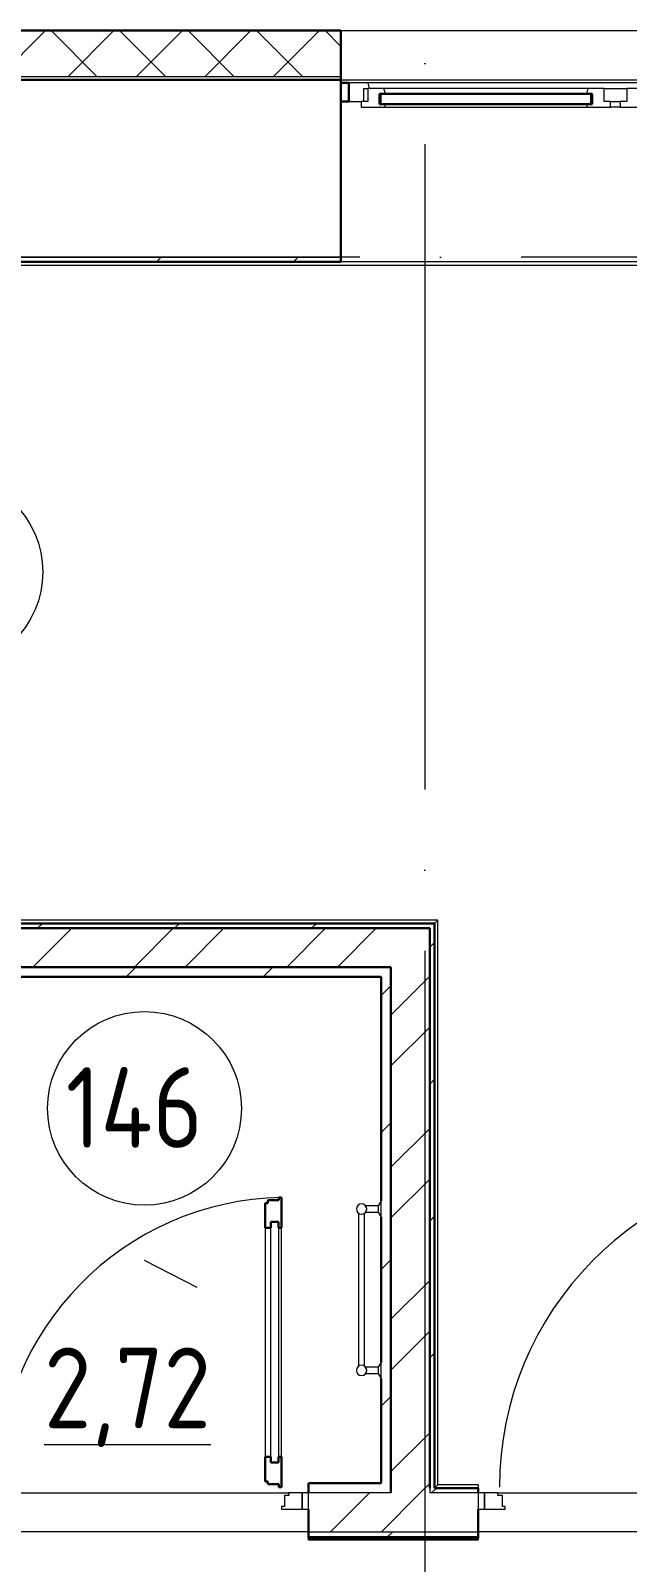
# Model space of a CAD drawing. Header units: millimetres. Extents: x -88595 to 880822, y -1054509 to -148035.
# Drawn here: x 170093 to 171940, y -239897 to -235150 of the extents above; entities that cross this region are included whole.
import ezdxf

# ---------------------------------------------------------------- set-up
doc = ezdxf.new("R2010")
doc.units = ezdxf.units.MM
doc.linetypes.add('ADSK_Линия сетки', pattern=[25, 20, -2.5, 0, -2.5])
for name, color, linetype, lineweight in [('_ Окна', 7, 'Continuous', 30), ('Двери', 7, 'Continuous', 9), ('Марки помещений', 7, 'Continuous', 20), ('Оборудование', 7, 'Continuous', 18), ('Ограждение', 7, 'Continuous', 9), ('Окна', 7, 'Continuous', 9), ('Оси', 7, 'Continuous', 9), ('Сантехника', 7, 'Continuous', 18), ('Стены внутренние', 7, 'Continuous', 18), ('Стены наружные', 7, 'Continuous', 18), ('Стены штриховка', 7, 'Continuous', 9)]:
    doc.layers.add(name, color=color, linetype=linetype, lineweight=lineweight)
doc.layers.add('Двери открывание', color=7, linetype='Continuous', lineweight=9, true_color=0xc0c0c0)
doc.styles.add('GOST Common_3', font='GOST_Common.ttf', dxfattribs={"width": 0.9, "height": 2.5})

# ---------------------------------------------------------------- blocks, each defined once
blk = doc.blocks.new('1 этаж')
at = {"layer": 'Ограждение'}
h = blk.add_hatch(dxfattribs=at)
h.set_pattern_fill('FP_27', color=256, style=0, pattern_type=2)
h.set_pattern_definition([(0, (215918.7, 665702.34), (0, 600), []), (90, (215918.7, 665702.34), (-600, 4e-14), [])])
h.paths.add_polyline_path([(207113.4, 688487.6), (207607.7, 688487.6), (207607.7, 688492.6), (207082.7, 688492.6), (207082.7, 688487.6)])
at = {"layer": '_ Окна'}
for p, q in [((207207.7, 693002.6), (207182.7, 693002.6)), ((207207.7, 692944.6), (207207.7, 693002.6)), ((207305.7, 692968.6), (207302.7, 692968.6)), ((207302.7, 692968.6), (207302.7, 692936.6)), ((207957.7, 692968.6), (207305.7, 692968.6)), ((207305.7, 692968.6), (207305.7, 692936.6)), ((207305.7, 692936.6), (207305.7, 692968.6)), ((207957.7, 692936.6), (207957.7, 692968.6)), ((207957.7, 692968.6), (207957.7, 692936.6)), ((207960.7, 692968.6), (207957.7, 692968.6)), ((207960.7, 692936.6), (207960.7, 692968.6)), ((207182.7, 692944.6), (207207.7, 692944.6)), ((207302.7, 692936.6), (207305.7, 692936.6)), ((207305.7, 692936.6), (207957.7, 692936.6)), ((207957.7, 692936.6), (207960.7, 692936.6))]:
    blk.add_line(p, q, dxfattribs=at)
at = {"layer": '_ Окна', "lineweight": 18}
for p, q in [((207267.2, 693002.6), (207207.7, 693002.6)), ((207207.7, 693002.6), (207207.7, 692944.6)), ((207253.7, 692944.6), (207253.7, 692985.6)), ((207253.7, 692985.6), (207265.7, 692985.6)), ((207265.7, 692985.6), (207265.7, 692944.6)), ((207316.2, 692985.6), (207265.7, 692985.6)), ((207271.7, 692985.6), (207267.2, 693002.6)), ((207302.7, 692936.6), (207302.7, 692968.6)), ((207302.7, 692968.6), (207320.7, 692968.6)), ((207320.7, 692968.6), (207316.2, 692985.6)), ((207947.3, 692985.6), (207942.7, 692968.6)), ((207942.7, 692968.6), (207960.7, 692968.6)), ((207997.7, 692985.6), (207947.3, 692985.6)), ((207960.7, 692968.6), (207960.7, 692936.6)), ((207997.7, 692944.6), (207997.7, 692985.6)), ((208067.7, 692985.6), (208067.7, 692944.6)), ((208118.2, 692985.6), (208067.7, 692985.6)), ((207207.7, 692944.6), (207245.7, 692944.6)), ((207265.7, 692944.6), (207245.7, 692944.6)), ((207245.7, 692944.6), (207245.7, 692927.6)), ((207245.7, 692927.6), (207301.7, 692927.6)), ((207301.7, 692927.6), (207302.7, 692928.6)), ((207320.7, 692936.6), (207302.7, 692936.6)), ((207302.7, 692928.6), (207303.7, 692927.6)), ((207303.7, 692927.6), (207318.3, 692927.6)), ((207318.3, 692927.6), (207320.7, 692936.6)), ((207960.7, 692936.6), (207942.7, 692936.6)), ((207942.7, 692936.6), (207945.1, 692927.6)), ((207945.1, 692927.6), (207959.7, 692927.6)), ((207959.7, 692927.6), (207960.7, 692928.6)), ((207960.7, 692928.6), (207961.7, 692927.6)), ((207961.7, 692927.6), (208017.7, 692927.6)), ((208017.7, 692944.6), (207997.7, 692944.6)), ((208017.7, 692927.6), (208017.7, 692944.6)), ((208067.7, 692944.6), (208047.7, 692944.6)), ((208047.7, 692944.6), (208047.7, 692927.6)), ((208047.7, 692927.6), (208103.7, 692927.6))]:
    blk.add_line(p, q, dxfattribs=at)
at = {"layer": 'Двери', "lineweight": 30}
for p, q in [((206956.7, 689530.6), (206948.7, 689530.6)), ((206948.7, 689530.6), (206948.7, 689454.6)), ((206990.7, 689539.6), (206956.7, 689539.6)), ((206956.7, 689539.6), (206956.7, 689530.6)), ((206998.7, 689548.6), (206990.7, 689548.6)), ((206990.7, 689548.6), (206990.7, 689539.6)), ((206998.7, 689454.6), (206998.7, 689548.6)), ((206948.7, 689454.6), (206965.7, 689454.6)), ((206965.7, 689454.6), (206965.7, 689472.6)), ((206965.7, 689472.6), (206989.7, 689472.6)), ((206989.7, 689472.6), (206989.7, 689454.6)), ((206989.7, 689454.6), (206998.7, 689454.6)), ((206948.7, 688744.6), (206948.7, 688668.6)), ((206948.7, 688744.6), (206965.7, 688744.6)), ((206965.7, 688744.6), (206965.7, 688726.6)), ((206989.7, 688744.6), (206998.7, 688744.6)), ((206989.7, 688726.6), (206989.7, 688744.6)), ((206998.7, 688650.6), (206998.7, 688744.6)), ((206965.7, 688726.6), (206989.7, 688726.6)), ((206948.7, 688668.6), (206956.7, 688668.6)), ((206956.7, 688668.6), (206956.7, 688659.6)), ((206956.7, 688659.6), (206990.7, 688659.6)), ((206990.7, 688659.6), (206990.7, 688650.6)), ((206990.7, 688650.6), (206998.7, 688650.6))]:
    blk.add_line(p, q, dxfattribs=at)
at = {"layer": 'Двери'}
for p, q in [((206948.7, 689454.6), (206948.7, 688744.6)), ((206965.7, 688726.6), (206965.7, 689472.6)), ((206965.7, 689472.6), (206989.7, 689472.6)), ((206989.7, 689472.6), (206989.7, 688726.6)), ((206998.7, 688744.6), (206998.7, 689454.6)), ((206989.7, 688726.6), (206965.7, 688726.6)), ((207021.7, 688624.6), (207007.7, 688624.6)), ((207007.7, 688624.6), (207007.7, 688590.6)), ((207021.7, 688632.6), (207021.7, 688624.6)), ((207062.7, 688632.6), (207021.7, 688632.6)), ((207082.7, 688632.6), (207062.7, 688632.6)), ((207062.7, 688632.6), (207062.7, 688582.6)), ((207062.7, 688582.6), (207062.7, 688632.6)), ((207082.7, 688582.6), (207082.7, 688632.6)), ((207607.7, 688632.6), (207607.7, 688582.6)), ((207627.7, 688632.6), (207607.7, 688632.6)), ((207627.7, 688582.6), (207627.7, 688632.6)), ((207668.7, 688632.6), (207627.7, 688632.6)), ((207627.7, 688632.6), (207627.7, 688582.6)), ((207668.7, 688624.6), (207668.7, 688632.6)), ((207682.7, 688624.6), (207668.7, 688624.6)), ((207682.7, 688590.6), (207682.7, 688624.6)), ((207007.7, 688590.6), (206998.7, 688590.6)), ((206998.7, 688590.6), (206998.7, 688582.6)), ((206998.7, 688582.6), (207062.7, 688582.6)), ((207062.7, 688582.6), (207082.7, 688582.6)), ((207607.7, 688582.6), (207627.7, 688582.6)), ((207627.7, 688582.6), (207691.7, 688582.6)), ((207691.7, 688590.6), (207682.7, 688590.6)), ((207691.7, 688582.6), (207691.7, 688590.6))]:
    blk.add_line(p, q, dxfattribs=at)
at = {"layer": 'Двери открывание'}
for centre, radius, start in [((208671.7, 688650.6), 998, 91.0334), ((207016.7, 688650.6), 898, 91.1485)]:
    blk.add_arc(centre, radius, start, 180, dxfattribs=at)
at = {"layer": 'Марки помещений'}
blk.add_line((206737.6, 689269.3), (206574.7, 689353.2), dxfattribs=at)
for centre in [(205959.6, 691486.9), (206574.7, 689824.5)]:
    blk.add_circle(centre, 300, dxfattribs=at)
at = {"layer": 'Ограждение'}
for p, q in [((203727.7, 692437.6), (208957.7, 692437.6)), ((207482.7, 690407.6), (203727.7, 690407.6)), ((207472.7, 690397.6), (207482.7, 690407.6)), ((207482.7, 688657.6), (207482.7, 690407.6)), ((207472.7, 688647.6), (207482.7, 688657.6)), ((207607.7, 688657.6), (207482.7, 688657.6)), ((207607.7, 688657.6), (207607.7, 688647.6)), ((207082.7, 688487.6), (207082.7, 688492.6)), ((207082.7, 688487.6), (207607.7, 688487.6)), ((207607.7, 688492.6), (207607.7, 688487.6))]:
    blk.add_line(p, q, dxfattribs=at)
at = {"layer": 'Окна'}
for p, q in [((208798.3, 693002.6), (207267.2, 693002.6)), ((207947.3, 692985.6), (207316.2, 692985.6)), ((207997.7, 692985.6), (208067.7, 692985.6)), ((207301.7, 692927.6), (207303.7, 692927.6)), ((207318.3, 692927.6), (207945.1, 692927.6)), ((207959.7, 692927.6), (207961.7, 692927.6)), ((208017.7, 692944.6), (208047.7, 692944.6)), ((208047.7, 692927.6), (208017.7, 692927.6))]:
    blk.add_line(p, q, dxfattribs=at)
at = {"layer": 'Оси', "linetype": 'ADSK_Линия сетки', "ltscale": 100}
for p, q in [((207442.7, 697813.2), (207442.7, 676562.6)), ((247242.7, 692462.6), (175520.4, 692462.6))]:
    blk.add_line(p, q, dxfattribs=at)
at = {"layer": 'Сантехника'}
for p, q in [((207297.7, 689522.6), (207259.2, 689522.6)), ((207259.2, 689502.6), (207297.7, 689502.6)), ((207307.7, 689537.6), (207297.7, 689522.6)), ((207307.7, 689537.6), (207297.7, 689522.6)), ((207297.7, 689522.6), (207297.7, 689502.6)), ((207297.7, 689502.6), (207307.7, 689487.6)), ((207307.7, 689487.6), (207307.7, 689537.6)), ((207237.7, 689500), (207237.7, 689025.3)), ((207255.7, 689025.7), (207255.7, 689500)), ((207307.7, 689037.6), (207297.7, 689022.6)), ((207307.7, 689037.6), (207297.7, 689022.6)), ((207307.7, 688987.6), (207307.7, 689037.6)), ((207297.7, 689022.6), (207259.2, 689022.6)), ((207259.2, 689002.6), (207297.7, 689002.6)), ((207297.7, 689022.6), (207297.7, 689002.6)), ((207297.7, 689002.6), (207307.7, 688987.6))]:
    blk.add_line(p, q, dxfattribs=at)
for centre, start, end in [((207246.7, 689512.6), 90, 270), ((207246.7, 689512.6), 270, 90), ((207246.7, 689012.6), 90, 270), ((207246.7, 689012.6), 270, 90)]:
    blk.add_arc(centre, 16, start, end, dxfattribs=at)
for points, knots in [([(207261.9, 689517.7), (207261.6, 689518.4), (207261.3, 689519.3), (207260.8, 689520.1), (207260.5, 689520.7), (207260.2, 689521.3), (207259.9, 689521.7), (207259.7, 689521.9), (207259.6, 689522.1), (207259.4, 689522.3), (207259.3, 689522.5), (207259.2, 689522.6), (207259.2, 689522.6)], [0.6666667, 0.6666667, 0.6666667, 0.6666667, 0.75, 0.7708333, 0.7916667, 0.8333333, 0.875, 0.8854167, 0.8958333, 0.9166667, 0.9583333, 1, 1, 1, 1]), ([(207259.7, 689503.2), (207259.7, 689503.3), (207259.9, 689503.5), (207260.2, 689504), (207260.5, 689504.4), (207261.1, 689505.4), (207261.8, 689507), (207262.4, 689509.1), (207262.6, 689510.7), (207262.7, 689511.8), (207262.7, 689512.4)], [0.1111111, 0.1111111, 0.1111111, 0.1111111, 0.1388889, 0.1666667, 0.1944444, 0.2222222, 0.3333333, 0.3888889, 0.4444444, 0.4925448, 0.4925448, 0.4925448, 0.4925448]), ([(207261.9, 689017.7), (207261.6, 689018.4), (207261.3, 689019.3), (207260.8, 689020.1), (207260.5, 689020.7), (207260.2, 689021.3), (207259.9, 689021.7), (207259.7, 689021.9), (207259.6, 689022.1), (207259.4, 689022.3), (207259.3, 689022.5), (207259.2, 689022.6), (207259.2, 689022.6)], [0.6666667, 0.6666667, 0.6666667, 0.6666667, 0.75, 0.7708333, 0.7916667, 0.8333333, 0.875, 0.8854167, 0.8958333, 0.9166667, 0.9583333, 1, 1, 1, 1]), ([(207259.2, 689002.6), (207259.2, 689002.6), (207259.3, 689002.7), (207259.5, 689003), (207259.7, 689003.2), (207259.9, 689003.5), (207260.2, 689004), (207260.5, 689004.4), (207261.1, 689005.4), (207261.8, 689007), (207262.4, 689009.1), (207262.6, 689010.7), (207262.7, 689011.8), (207262.7, 689012.2)], [0, 0, 0, 0, 0.0555556, 0.0833333, 0.1111111, 0.1388889, 0.1666667, 0.1944444, 0.2222222, 0.3333333, 0.3888889, 0.4444444, 0.4884465, 0.4884465, 0.4884465, 0.4884465])]:
    blk.add_open_spline(points, degree=3, knots=knots, dxfattribs=at)
for points in [[(207262.6, 689514.4), (207262.5, 689515), (207262.4, 689515.5), (207262.3, 689516.1)], [(207262.6, 689014.4), (207262.5, 689015), (207262.4, 689015.5), (207262.3, 689016.1)]]:
    blk.add_open_spline(points, degree=3, dxfattribs=at)
at = {"layer": 'Стены внутренние', "lineweight": 30}
for p, q in [((207182.7, 693164.6), (206062.7, 693164.6)), ((207182.7, 693022.6), (207182.7, 693164.6)), ((207182.7, 693012.6), (206062.7, 693012.6)), ((207182.7, 692462.6), (207182.7, 693012.6))]:
    blk.add_line(p, q, dxfattribs=at)
at = {"layer": 'Стены внутренние', "linetype": 'Continuous', "lineweight": 9}
for p, q in [((206125.9, 693022.6), (206265.9, 693162.6)), ((206427.5, 693022.6), (206287.5, 693162.6)), ((206338, 693022.6), (206478, 693162.6)), ((206639.6, 693022.6), (206499.6, 693162.6)), ((206550.1, 693022.6), (206690.1, 693162.6)), ((206851.8, 693022.6), (206711.8, 693162.6)), ((206762.2, 693022.6), (206902.2, 693162.6)), ((207063.9, 693022.6), (206923.9, 693162.6)), ((206974.4, 693022.6), (207114.4, 693162.6)), ((207180.7, 693117.9), (207136, 693162.6))]:
    blk.add_line(p, q, dxfattribs=at)
at = {"layer": 'Стены внутренние'}
for p, q in [((207182.7, 693164.6), (208882.7, 693164.6)), ((207182.7, 693012.6), (208882.7, 693012.6)), ((206062.7, 692462.6), (207182.7, 692462.6))]:
    blk.add_line(p, q, dxfattribs=at)
at = {"layer": 'Стены наружные', "lineweight": 30}
for p, q in [((207182.7, 693012.6), (207182.7, 693022.6)), ((206062.7, 692447.6), (207182.7, 692447.6)), ((207182.7, 692447.6), (207182.7, 692462.6)), ((207457.7, 690382.6), (203702.7, 690382.6)), ((207472.7, 690397.6), (203717.7, 690397.6)), ((207457.7, 688647.6), (207457.7, 690382.6)), ((207472.7, 688647.6), (207472.7, 690397.6)), ((205547.7, 690262.6), (207337.7, 690262.6)), ((207337.7, 690262.6), (207337.7, 688632.6)), ((205577.7, 690232.6), (207307.7, 690232.6)), ((207307.7, 690232.6), (207307.7, 689537.6)), ((207307.7, 689487.6), (207307.7, 689037.6)), ((207307.7, 688987.6), (207307.7, 688662.6)), ((207307.7, 688662.6), (207082.7, 688662.6)), ((207082.7, 688662.6), (207082.7, 688632.6)), ((207607.7, 688647.6), (207472.7, 688647.6)), ((207607.7, 688632.6), (207607.7, 688647.6)), ((207082.7, 688582.6), (207082.7, 688492.6)), ((207607.7, 688492.6), (207607.7, 688582.6)), ((207082.7, 688492.6), (207607.7, 688492.6))]:
    blk.add_line(p, q, dxfattribs=at)
at = {"layer": 'Стены наружные', "linetype": 'Continuous', "lineweight": 9}
for p, q in [((206611.5, 692447.6), (206626.5, 692462.6)), ((207035.8, 692447.6), (207050.8, 692462.6)), ((206229.3, 690262.6), (206349.3, 690382.6)), ((206243.6, 690382.6), (206258.6, 690397.6)), ((206543.6, 690262.6), (206663.6, 690382.6)), ((206667.8, 690382.6), (206682.8, 690397.6)), ((206700.7, 690262.6), (206820.7, 690382.6)), ((207015.1, 690262.6), (207135.1, 690382.6)), ((207092.1, 690382.6), (207107.1, 690397.6)), ((207172.2, 690262.6), (207292.2, 690382.6)), ((207457.7, 690324), (207472.7, 690339)), ((206517.8, 690232.6), (206547.8, 690262.6)), ((206942.1, 690232.6), (206972.1, 690262.6)), ((207337.7, 690113.8), (207457.7, 690233.8)), ((207307.7, 690174), (207337.7, 690204)), ((207337.7, 689956.6), (207457.7, 690076.6)), ((207457.7, 689899.7), (207472.7, 689914.7)), ((207307.7, 689749.7), (207337.7, 689779.7)), ((207337.7, 689642.3), (207457.7, 689762.3)), ((207337.7, 689485.2), (207457.7, 689605.2)), ((207457.7, 689475.4), (207472.7, 689490.4)), ((207307.7, 689325.4), (207337.7, 689355.4)), ((207337.7, 689170.9), (207457.7, 689290.9)), ((207337.7, 689013.7), (207457.7, 689133.7)), ((207457.7, 689051.2), (207472.7, 689066.2)), ((207307.7, 688901.2), (207337.7, 688931.2)), ((207337.7, 688699.4), (207457.7, 688819.4)), ((207428.1, 688632.6), (207457.7, 688662.3)), ((207463.4, 688632.6), (207478.4, 688647.6)), ((207150.9, 688512.6), (207270.9, 688632.6)), ((207308.1, 688512.6), (207428.1, 688632.6)), ((207328.4, 688497.6), (207343.4, 688512.6)), ((207111.3, 688492.6), (207116.3, 688497.6)), ((207182, 688492.6), (207187, 688497.6)), ((207252.7, 688492.6), (207257.7, 688497.6)), ((207323.4, 688492.6), (207328.4, 688497.6)), ((207394.1, 688492.6), (207399.1, 688497.6)), ((207464.8, 688492.6), (207469.8, 688497.6)), ((207535.5, 688492.6), (207540.5, 688497.6)), ((207606.3, 688492.6), (207607.7, 688494.1))]:
    blk.add_line(p, q, dxfattribs=at)
at = {"layer": 'Стены наружные'}
for p, q in [((208882.7, 692447.6), (207182.7, 692447.6)), ((206113.7, 688632.6), (207021.7, 688632.6)), ((207668.7, 688632.6), (208676.7, 688632.6)), ((207082.7, 688512.6), (206052.7, 688512.6)), ((208737.7, 688512.6), (207607.7, 688512.6))]:
    blk.add_line(p, q, dxfattribs=at)
at = {"layer": 'Стены штриховка'}
for p, q in [((207180.7, 693162.6), (206064.7, 693162.6)), ((207180.7, 693162.6), (207180.7, 693022.6)), ((206062.7, 693022.6), (207182.7, 693022.6)), ((207457.7, 688647.6), (207457.7, 688632.6)), ((207337.7, 688632.6), (207082.7, 688632.6)), ((207607.7, 688632.6), (207457.7, 688632.6)), ((207082.7, 688512.6), (207607.7, 688512.6)), ((207082.7, 688497.6), (207607.7, 688497.6))]:
    blk.add_line(p, q, dxfattribs=at)
at = {"layer": 'Марки помещений', "style": 'GOST Common_3', "width": 0.9}
for s, p in [('146', (206331.2, 689702.2)), ('%%U2,72', (206263.9, 688833.3))]:
    blk.add_text(s, height=250, dxfattribs=at).set_placement(p)

msp = doc.modelspace()

# ---------------------------------------------------------------- block references
at = {"layer": 'Оборудование', "color": 5, "true_color": 0x0000ff}
msp.add_blockref('1 этаж', (-36129.5, -928314.5), dxfattribs=at)

doc.saveas('drawing.dxf')
